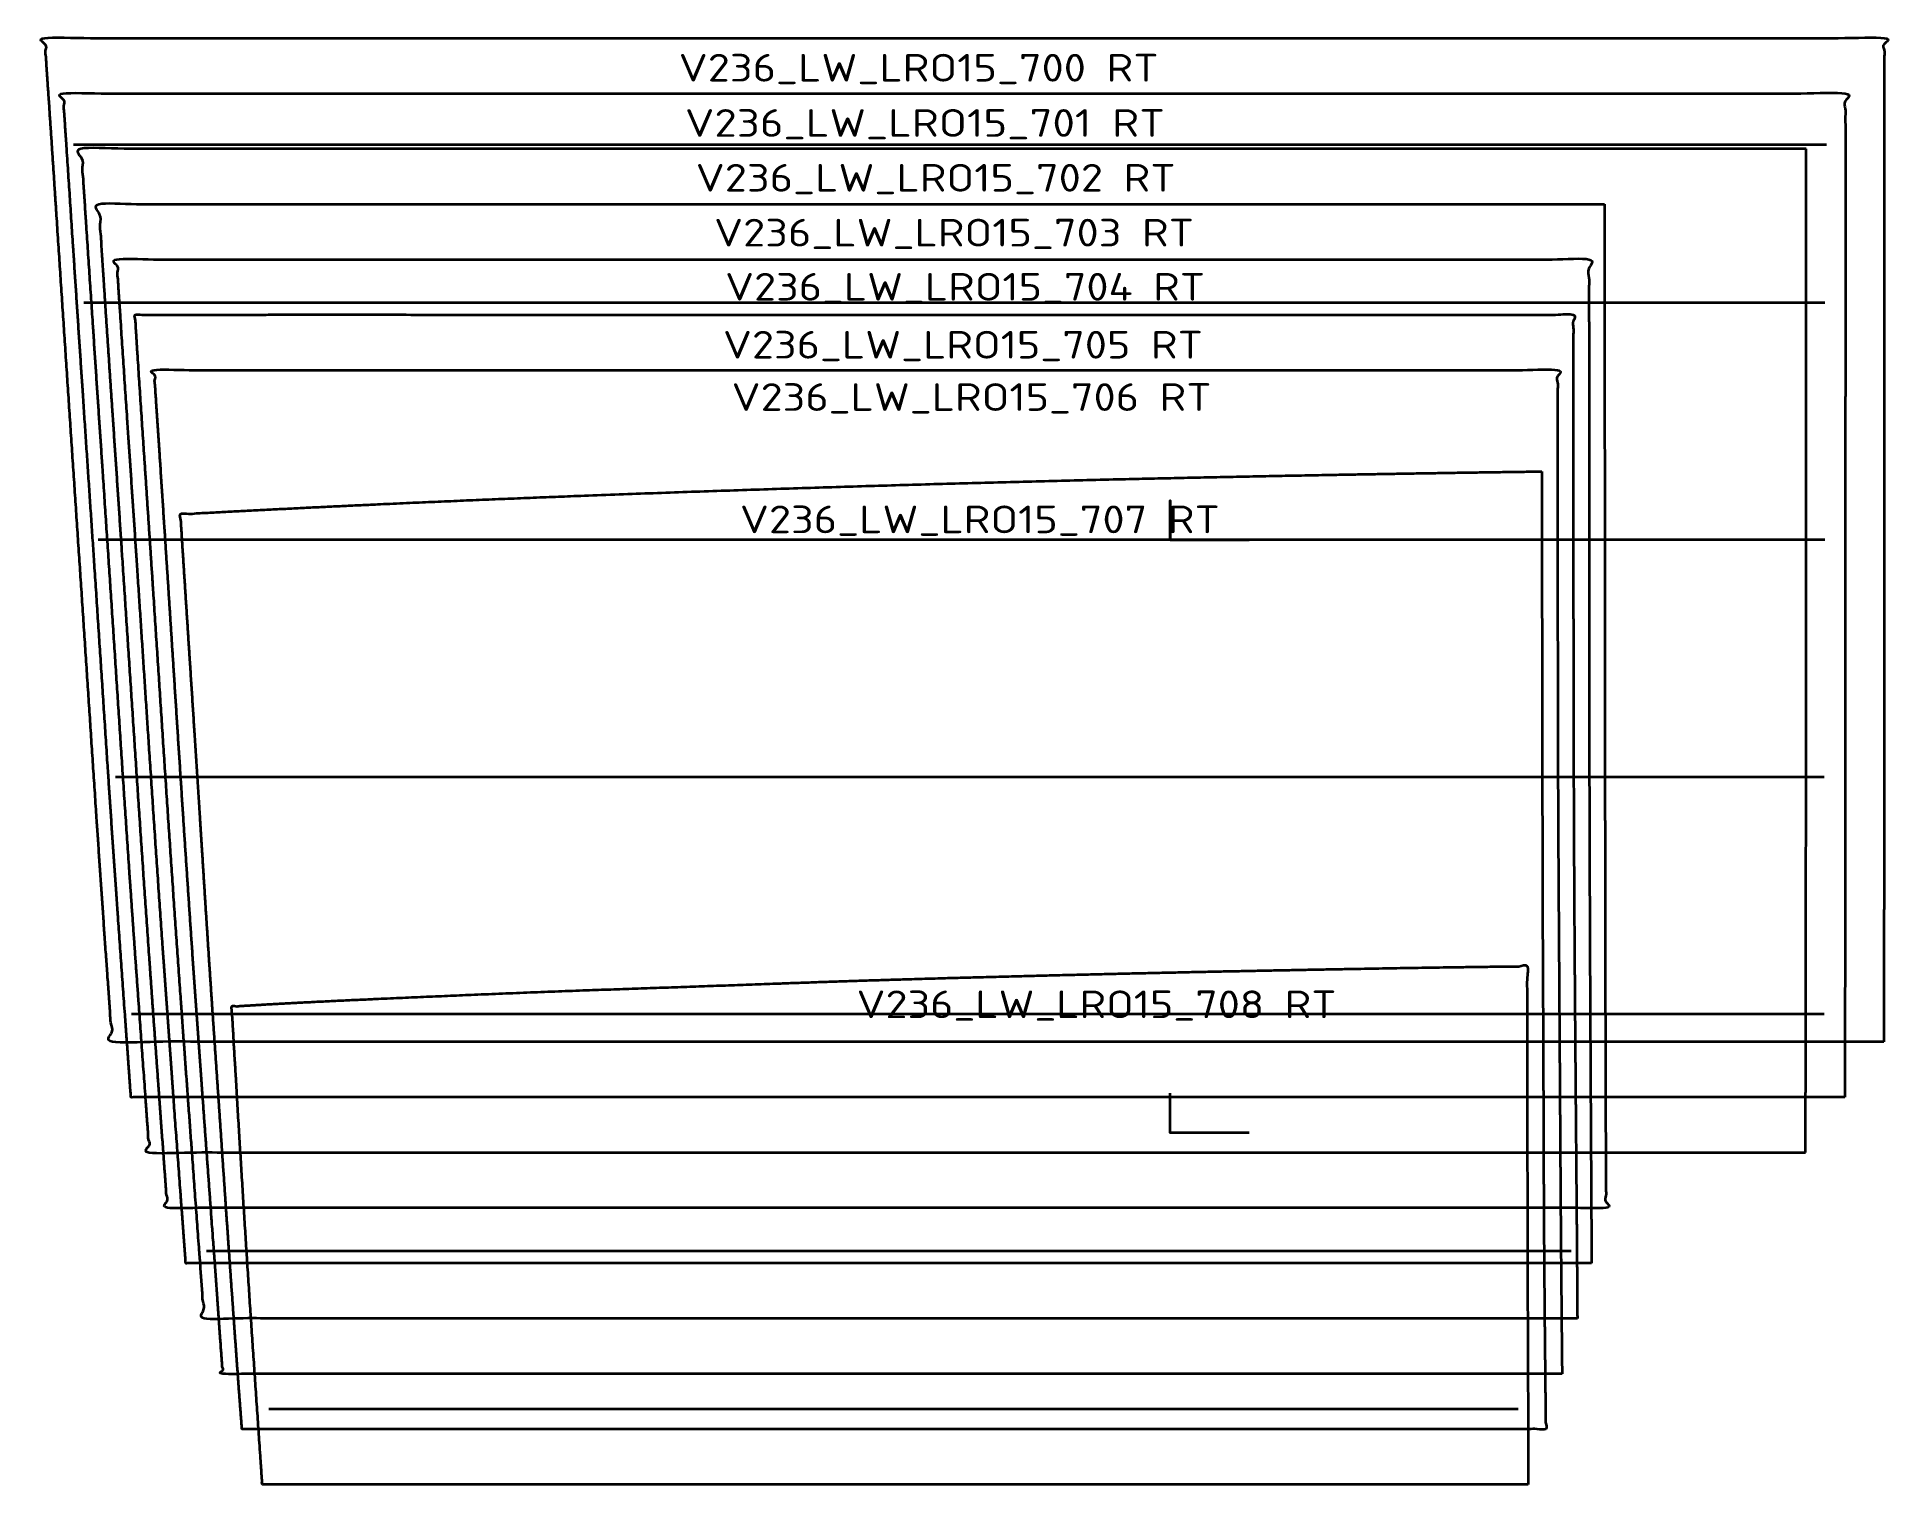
# Model space of a CAD drawing. Extents: x 54827 to 57173, y 22204 to 24036.
import ezdxf
from ezdxf.enums import TextEntityAlignment as Align

# ---------------------------------------------------------------- set-up
doc = ezdxf.new("R2010")
doc.units = 0
for name, color, linetype, lineweight in [('MARKERS', 7, 'Continuous', 13), ('OUTER', 7, 'Continuous', 13), ('ROSETTE', 7, 'Continuous', 13), ('STRATEGYPOINT', 7, 'Continuous', 13), ('TEXT', 7, 'Continuous', 13)]:
    doc.layers.add(name, color=color, linetype=linetype, lineweight=lineweight)
doc.styles.get("Standard").update_dxf_attribs({"font": 'isocp.shx'})

# ---------------------------------------------------------------- blocks, each defined once
blk = doc.blocks.new('V236_LW_LRO15_700 RT_TEXT_1')
at = {"layer": 'TEXT', "color": 14, "lineweight": 13, "width": 1.115672}
blk.add_text('V236_LW_LRO15_700 RT', height=35, dxfattribs=at).set_placement((-621.757812, 580.003601), (-14.553223, 580.003601), align=Align.FIT)
blk = doc.blocks.new('V236_LW_LRO15_701 RT_TEXT_2')
at = {"layer": 'TEXT', "color": 14, "lineweight": 13, "width": 1.130209}
blk.add_text('V236_LW_LRO15_701 RT', height=35, dxfattribs=at).set_placement((-613.808594, 510.150055), (-6.604004, 510.150055), align=Align.FIT)
blk = doc.blocks.new('V236_LW_LRO15_702 RT_TEXT_3')
at = {"layer": 'TEXT', "color": 14, "lineweight": 13, "width": 1.115672}
blk.add_text('V236_LW_LRO15_702 RT', height=35, dxfattribs=at).set_placement((-600.21875, 440.75943), (6.98584, 440.75943), align=Align.FIT)
blk = doc.blocks.new('V236_LW_LRO15_703 RT_TEXT_4')
at = {"layer": 'TEXT', "color": 14, "lineweight": 13, "width": 1.115672}
blk.add_text('V236_LW_LRO15_703 RT', height=35, dxfattribs=at).set_placement((-576.96875, 371.351227), (30.23584, 371.351227), align=Align.FIT)
blk = doc.blocks.new('V236_LW_LRO15_704 RT_TEXT_5')
at = {"layer": 'TEXT', "color": 14, "lineweight": 13, "width": 1.108543}
blk.add_text('V236_LW_LRO15_704 RT', height=35, dxfattribs=at).set_placement((-563.007812, 302.833649), (44.196777, 302.833649), align=Align.FIT)
blk = doc.blocks.new('V236_LW_LRO15_705 RT_TEXT_6')
at = {"layer": 'TEXT', "color": 14, "lineweight": 13, "width": 1.115672}
blk.add_text('V236_LW_LRO15_705 RT', height=35, dxfattribs=at).set_placement((-565.761719, 229.513351), (41.442871, 229.513351), align=Align.FIT)
blk = doc.blocks.new('V236_LW_LRO15_706 RT_TEXT_7')
at = {"layer": 'TEXT', "color": 14, "lineweight": 13, "width": 1.115672}
blk.add_text('V236_LW_LRO15_706 RT', height=35, dxfattribs=at).set_placement((-554.824219, 163.30632), (52.380371, 163.30632), align=Align.FIT)
blk = doc.blocks.new('V236_LW_LRO15_707 RT_TEXT_8')
at = {"layer": 'TEXT', "color": 14, "lineweight": 13, "width": 1.115672}
blk.add_text('V236_LW_LRO15_707 RT', height=35, dxfattribs=at).set_placement((-544.316406, 8.556314), (62.888184, 8.556314), align=Align.FIT)
blk = doc.blocks.new('V236_LW_LRO15_708 RT_TEXT_9')
at = {"layer": 'TEXT', "color": 14, "lineweight": 13, "width": 1.115672}
blk.add_text('V236_LW_LRO15_708 RT', height=35, dxfattribs=at).set_placement((-396.75, 144.954758), (210.45459, 144.954758), align=Align.FIT)

msp = doc.modelspace()

# ---------------------------------------------------------------- linework, layer by layer
at = {"layer": 'MARKERS', "color": 5, "lineweight": 35}
for p, q in [((57090.2, 23900.1), (54873.2, 23900.1)), ((57088.2, 23700.1), (54886.2, 23700.1)), ((57088.2, 23400.1), (54904.2, 23400.1)), ((57087.2, 23100.1), (54926.2, 23100.1)), ((57087.2, 22800.1), (54946.2, 22800.1)), ((56767.2, 22500.1), (55041.2, 22500.1)), ((56700.2, 22300.1), (55120.2, 22300.1))]:
    msp.add_line(p, q, dxfattribs=at)
at = {"layer": 'OUTER', "color": 3, "lineweight": 35}
for points, knots in [([(57162.8, 22765), (57163.1, 22897.2), (57163.3, 23090.6), (57163.1, 23344.6), (57163.4, 23598.6), (57163, 23852.6), (57163.2, 23974.5), (57163.4, 24035.1), (56698, 24035), (56232.7, 24035), (55767.3, 24035), (55301.9, 24035), (54836.6, 24035.1), (54841, 23971.6), (54851.6, 23814), (54867.7, 23559.9), (54885.9, 23306), (54901.6, 23051.9), (54915, 22861.4), (54922.2, 22765.1), (55370.3, 22765.1), (55818.4, 22765.1), (56266.5, 22764.9), (56714.6, 22765.5), (57162.8, 22765)], [0, 0, 0, 0, 0, 0, 660.565577, 967.142166, 1270.007458, 1270.007458, 1270.007458, 1270.007458, 1270.007458, 3596.815963, 3596.815963, 3596.815963, 3596.815963, 3596.815963, 3914.770607, 4386.862475, 4869.706814, 4869.706814, 4869.706814, 4869.706814, 4869.706814, 7110.2903, 7110.2903, 7110.2903, 7110.2903, 7110.2903, 7110.2903]), ([(57113.5, 22695.1), (57113.6, 22755.6), (57113.7, 22816.2), (57114, 22942.2), (57114.1, 23098.6), (57114.1, 23274.8), (57114.1, 23468.3), (57114.2, 23661.7), (57114.3, 23789.7), (57114.3, 23887.3), (57114.1, 23965.1), (56663.2, 23965.1), (56212.3, 23965.1), (55761.5, 23965.2), (55310.6, 23965.1), (54859.8, 23965), (54864, 23902.3), (54872.4, 23775.7), (54884.5, 23587.2), (54900, 23368.7), (54916, 23114.6), (54929.1, 22923.4), (54938.5, 22796), (54943.2, 22730.5), (54945.7, 22695.1), (54969.7, 22695.1), (55018.9, 22695), (55122.7, 22695), (55229.9, 22695.1), (55367.1, 22695), (55508, 22695), (55673.9, 22695), (55800.4, 22695.1), (55962.7, 22695), (56127.5, 22695), (56310.9, 22695.1), (56472.7, 22695), (56676, 22695.1), (56840.1, 22695.1), (56971.7, 22695.1), (57056.9, 22695.1), (57113.5, 22695.1)], [0, 0, 0, 0, 0, 0, 302.73991, 302.73991, 630.06207, 782.315936, 880.988903, 1269.996823, 1269.996823, 1269.996823, 1269.996823, 1269.996823, 3524.318714, 3524.318714, 3524.318714, 3524.318714, 3524.318714, 3838.546031, 4158.672001, 4468.702082, 4619.677352, 4797.133666, 4797.133666, 4797.133666, 4797.133666, 4797.133666, 4917.458922, 5043.166308, 5316.032685, 5332.999608, 5483.138343, 5622.042902, 5872.827796, 5948.251574, 6144.590869, 6307.164959, 6539.071096, 6681.707404, 6964.976829, 6964.976829, 6964.976829, 6964.976829, 6964.976829, 6964.976829]), ([(57064.7, 23895.1), (56628.2, 23895), (56191.8, 23895), (55755.4, 23895.1), (55318.9, 23895.1), (54882.5, 23895.1), (54888.7, 23801), (54897.1, 23673.7), (54909.8, 23485.7), (54926.9, 23231.6), (54943.1, 22977.6), (54954.9, 22817.7), (54964.1, 22691), (54968.8, 22625.1), (55387.9, 22625.2), (55806.9, 22625.1), (56225.9, 22625), (56644.9, 22624.9), (57063.9, 22625.1)], [0, 0, 0, 0, 0, 0, 2182.170355, 2182.170355, 2182.170355, 2182.170355, 2182.170355, 2653.480552, 2820.230326, 3124.329878, 3455.103188, 3455.103188, 3455.103188, 3455.103188, 3455.103188, 5550.189464, 5550.189464, 5550.189464, 5550.189464, 5550.189464, 5550.189464]), ([(57063.9, 22625.1), (57064, 22720.7), (57064.2, 22831.2), (57064.6, 23085.2), (57064.6, 23339.2), (57064.6, 23593.2), (57064.6, 23751.6), (57064.7, 23895.1)], [0, 0, 0, 0, 0, 0, 478.27545, 552.456527, 1270.000311, 1270.000311, 1270.000311, 1270.000311, 1270.000311, 1270.000311]), ([(56809.7, 23825.1), (56428.8, 23825.1), (56047.9, 23825), (55667, 23825.1), (55286.1, 23825.4), (54905.2, 23825), (54911.5, 23723.9), (54922.2, 23565), (54935.3, 23376.2), (54951.5, 23122.2), (54969, 22868.2), (54980.2, 22715.4), (54987.1, 22620.2), (54991.9, 22555.1), (55355.8, 22554.9), (55719.7, 22554.9), (56083.6, 22555), (56447.5, 22555), (56811.4, 22555.1), (56811.1, 22616.7), (56810.7, 22744.7), (56810.3, 22904.4), (56810.1, 23094.2), (56809.9, 23348.2), (56809.7, 23540.6), (56809.7, 23666.6), (56809.7, 23760.8), (56809.7, 23825.1)], [0, 0, 0, 0, 0, 0, 1904.563816, 1904.563816, 1904.563816, 1904.563816, 1904.563816, 2411.407696, 2700.418239, 2850.887244, 3177.491907, 3177.491907, 3177.491907, 3177.491907, 3177.491907, 4996.940316, 4996.940316, 4996.940316, 4996.940316, 4996.940316, 5304.915323, 5636.928415, 5795.803758, 5945.764837, 6266.934411, 6266.934411, 6266.934411, 6266.934411, 6266.934411, 6266.934411]), ([(56793.2, 22485.1), (56792.7, 22576.9), (56791.9, 22705.7), (56791, 22868.2), (56790, 23122.2), (56790.1, 23376.2), (56790.1, 23538.4), (56790, 23663.5), (56789.8, 23755.1), (56417.4, 23755), (56045, 23755), (55672.6, 23755.1), (55300.2, 23755.1), (54927.7, 23755.1), (54932, 23688.6), (54940.6, 23558.3), (54954, 23366.5), (54968.1, 23142.3), (54985.4, 22888.3), (54999.1, 22700.8), (55008.2, 22577.1), (55012.9, 22515), (55015.1, 22485), (55031.5, 22485.1), (55068.4, 22485.2), (55105.3, 22485.1), (55189.1, 22485), (55272.8, 22485), (55382.3, 22485.1), (55475.8, 22485), (55589.8, 22485.1), (55698.1, 22485), (55806.3, 22485.1), (55897.6, 22485), (55984.2, 22485.1), (56098.3, 22485.1), (56171.3, 22485.1), (56291.1, 22485.1), (56385.8, 22485.1), (56524.3, 22485.1), (56614.9, 22485), (56705.6, 22485.1), (56749.4, 22485.1), (56793.2, 22485.1)], [0, 0, 0, 0, 0, 0, 458.841748, 644.333805, 812.349127, 1269.985891, 1269.985891, 1269.985891, 1269.985891, 1269.985891, 3132.081989, 3132.081989, 3132.081989, 3132.081989, 3132.081989, 3465.015491, 3785.001071, 4093.632768, 4254.982244, 4405.099048, 4405.099048, 4405.099048, 4405.099048, 4405.099048, 4487.065427, 4589.696671, 4589.696671, 4823.791906, 4823.791906, 5034.430858, 5057.238225, 5159.869, 5365.130706, 5365.130706, 5490.568379, 5490.568379, 5730.040233, 5730.040233, 5964.141183, 5964.141183, 6183.221545, 6183.221545, 6183.221545, 6183.221545, 6183.221545, 6183.221545]), ([(56775.2, 22415.1), (56774.8, 22479.1), (56774.3, 22543.1), (56773.2, 22670.2), (56771.6, 22858.2), (56770.1, 23112.2), (56770.1, 23302.2), (56770, 23492.2), (56770.1, 23619), (56770.1, 23685.1), (56590.3, 23685), (56294.5, 23685), (55930.6, 23685.1), (55566.8, 23684.9), (55203, 23685.3), (55018.9, 23685.1), (54950.9, 23685), (54954.5, 23628), (54962.9, 23501.1), (54974.4, 23333.7), (54990.4, 23079.6), (55007.9, 22825.7), (55022.8, 22628.7), (55032.1, 22501.6), (55038.4, 22415.1), (55385.8, 22414.8), (55733.1, 22415), (56080.5, 22415), (56427.8, 22414.9), (56775.2, 22415.1)], [0, 0, 0, 0, 0, 0, 320.082464, 320.082464, 635.646364, 939.933726, 1270.013119, 1270.013119, 1270.013119, 1270.013119, 1270.013119, 2168.887599, 2749.105024, 3089.227795, 3089.227795, 3089.227795, 3089.227795, 3089.227795, 3374.80837, 3724.923658, 3928.257934, 4362.187896, 4362.187896, 4362.187896, 4362.187896, 4362.187896, 6098.980501, 6098.980501, 6098.980501, 6098.980501, 6098.980501, 6098.980501]), ([(56755.9, 22345.1), (56754.6, 22469.5), (56753.5, 22593.9), (56753, 22784.9), (56750, 23038.9), (56750.5, 23292.9), (56749.8, 23422.5), (56750.3, 23552), (56750.2, 23615.1), (56395.2, 23615.1), (56040.1, 23615.1), (55685.1, 23615.1), (55330.1, 23615.1), (54975, 23615.1), (54978.3, 23565.4), (54982.7, 23499.3), (54989.1, 23402.9), (54999.5, 23241.9), (55011.7, 23051.9), (55023, 22880), (55036.7, 22692.2), (55048.2, 22534.6), (55055, 22441.6), (55059.6, 22377.6), (55061.9, 22345.1), (55400.7, 22345.1), (55739.5, 22345.1), (56078.3, 22345.1), (56417.1, 22345.1), (56755.9, 22345.1)], [0, 0, 0, 0, 0, 0, 622.203888, 622.203888, 954.831413, 1270.01685, 1270.01685, 1270.01685, 1270.01685, 1270.01685, 3045.237693, 3045.237693, 3045.237693, 3045.237693, 3045.237693, 3294.173766, 3376.356761, 3528.428582, 3851.977611, 3997.065188, 4155.343991, 4318.21555, 4318.21555, 4318.21555, 4318.21555, 4318.21555, 6012.226425, 6012.226425, 6012.226425, 6012.226425, 6012.226425, 6012.226425]), ([(56730.2, 23486.8), (56642.6, 23485.6), (56467.8, 23482.9), (56203.5, 23477.9), (55859.1, 23468.8), (55514.7, 23456.9), (55258, 23445.8), (55088.5, 23437.1), (55008.4, 23432.7), (55012.3, 23371.1), (55016.3, 23309.6), (55020.3, 23248.1), (55026.4, 23154.4), (55033.1, 23050.1), (55035.8, 23007.4), (55039.8, 22943.4), (55044.8, 22866.6), (55048.8, 22806.3), (55054.2, 22727.7), (55059.6, 22649), (55065.1, 22568.3), (55069.8, 22500.3), (55075.3, 22422.8), (55078.8, 22374.1), (55082.3, 22325.5), (55084.2, 22300.3), (55086.2, 22275.1), (55114.9, 22274.9), (55167.5, 22274.8), (55264.2, 22275.1), (55380, 22275.1), (55544.8, 22275.1), (55680.9, 22275), (55871.6, 22275), (56018.2, 22275.1), (56145.7, 22275.1), (56310.7, 22275), (56475.7, 22275.1), (56562.2, 22275.1), (56648.7, 22275.1), (56735.2, 22275.1), (56734.5, 22340.7), (56733.5, 22436), (56732.3, 22561.2), (56732.5, 22741.5), (56730.4, 22983.9), (56731.2, 23160.6), (56730.3, 23307.6), (56730.3, 23424.8), (56730.2, 23486.8)], [0, 0, 0, 0, 0, 0, 438.175464, 874.031849, 1321.58742, 1722.780694, 1722.780694, 1722.780694, 1722.780694, 1722.780694, 2031.10155, 2031.10155, 2031.10155, 2192.023462, 2245.258794, 2245.258794, 2351.762722, 2415.66263, 2494.377648, 2639.321224, 2639.321224, 2756.494176, 2756.494176, 2883.004672, 2883.004672, 2883.004672, 2883.004672, 2883.004672, 3026.26838, 3146.137583, 3366.293255, 3461.925375, 3707.035155, 3707.035155, 4099.471856, 4099.471856, 4099.471856, 4531.925956, 4531.925956, 4531.925956, 4531.925956, 4531.925956, 4860.00499, 5008.766626, 5157.529284, 5433.800023, 5743.700407, 5743.700407, 5743.700407, 5743.700407, 5743.700407, 5743.700407]), ([(56713.2, 22205.1), (56712.9, 22336.2), (56711.8, 22467.3), (56711.9, 22598.5), (56711.9, 22729.6), (56711.6, 22860.7), (56628.3, 22860), (56483.2, 22857.3), (56319.7, 22854.6), (56133.5, 22850), (55927.5, 22844.7), (55765.3, 22839.1), (55645, 22834.5), (55521.7, 22830.7), (55380.2, 22825), (55258.6, 22819.6), (55176.4, 22815.9), (55114.1, 22812.5), (55073.2, 22809.8), (55078.5, 22718.5), (55085.8, 22597.5), (55093.1, 22476.5), (55101.6, 22355.6), (55109.9, 22234.7), (55111.9, 22205.1), (55149.7, 22205), (55266.7, 22204.8), (55426.3, 22205), (55746.6, 22205.1), (56066.8, 22205), (56349.3, 22205.1), (56552.5, 22205.1), (56713.2, 22205.1)], [0, 0, 0, 0, 0, 0, 655.653294, 655.653294, 655.653294, 655.653294, 655.653294, 1071.95178, 1381.283901, 1473.299451, 1586.94243, 1685.98814, 1883.740684, 1983.105444, 2089.793714, 2294.99963, 2294.99963, 2294.99963, 2294.99963, 2294.99963, 2752.57391, 2900.995056, 2900.995056, 2900.995056, 2900.995056, 2900.995056, 3090.015571, 3485.907175, 3699.079574, 4502.249155, 4502.249155, 4502.249155, 4502.249155, 4502.249155, 4502.249155])]:
    msp.add_open_spline(points, degree=5, knots=knots, dxfattribs=at)
at = {"layer": 'ROSETTE', "color": 150, "lineweight": 35}
for p, q in [((56260.2, 23400.1), (56260.2, 23450.1)), ((56260.2, 23400.1), (56260.2, 23450.1)), ((56260.2, 23400.1), (56260.2, 23450.1)), ((56260.2, 23400.1), (56260.2, 23450.1)), ((56260.2, 23400.1), (56260.2, 23450.1)), ((56260.2, 23400.1), (56260.2, 23450.1)), ((56360.2, 23400.1), (56260.2, 23400.1)), ((56360.2, 23400.1), (56260.2, 23400.1)), ((56360.2, 23400.1), (56260.2, 23400.1)), ((56360.2, 23400.1), (56260.2, 23400.1)), ((56360.2, 23400.1), (56260.2, 23400.1)), ((56360.2, 23400.1), (56260.2, 23400.1))]:
    msp.add_line(p, q, dxfattribs=at)
msp.add_lwpolyline([(56360.2, 23400.1), (56260.2, 23400.1), (56260.2, 23450.1), (56260.2, 23400.1)], close=True, dxfattribs=at)
msp.add_lwpolyline([(56360.2, 22650.1), (56260.2, 22650.1), (56260.2, 22700.1)], dxfattribs=at)
at = {"layer": 'STRATEGYPOINT', "color": 7, "lineweight": 5}
for p in [(56260.2, 23400.1), (56260.2, 23400.1), (56260.2, 23400.1), (56260.2, 23400.1), (56260.2, 23400.1), (56260.2, 23400.1), (56260.2, 23400.1), (56260.2, 23400.1), (56260.2, 22650.1)]:
    msp.add_point(p, dxfattribs=at)

# ---------------------------------------------------------------- block references
at = {"layer": 'TEXT', "color": 7, "lineweight": 0}
for name, p in [('V236_LW_LRO15_700 RT_TEXT_1', (56260.2, 23400.1)), ('V236_LW_LRO15_701 RT_TEXT_2', (56260.2, 23400.1)), ('V236_LW_LRO15_702 RT_TEXT_3', (56260.2, 23400.1)), ('V236_LW_LRO15_703 RT_TEXT_4', (56260.2, 23400.1)), ('V236_LW_LRO15_704 RT_TEXT_5', (56260.2, 23400.1)), ('V236_LW_LRO15_705 RT_TEXT_6', (56260.2, 23400.1)), ('V236_LW_LRO15_706 RT_TEXT_7', (56260.2, 23400.1)), ('V236_LW_LRO15_707 RT_TEXT_8', (56260.2, 23400.1)), ('V236_LW_LRO15_708 RT_TEXT_9', (56260.2, 22650.1))]:
    msp.add_blockref(name, p, dxfattribs=at)

doc.saveas('drawing.dxf')
